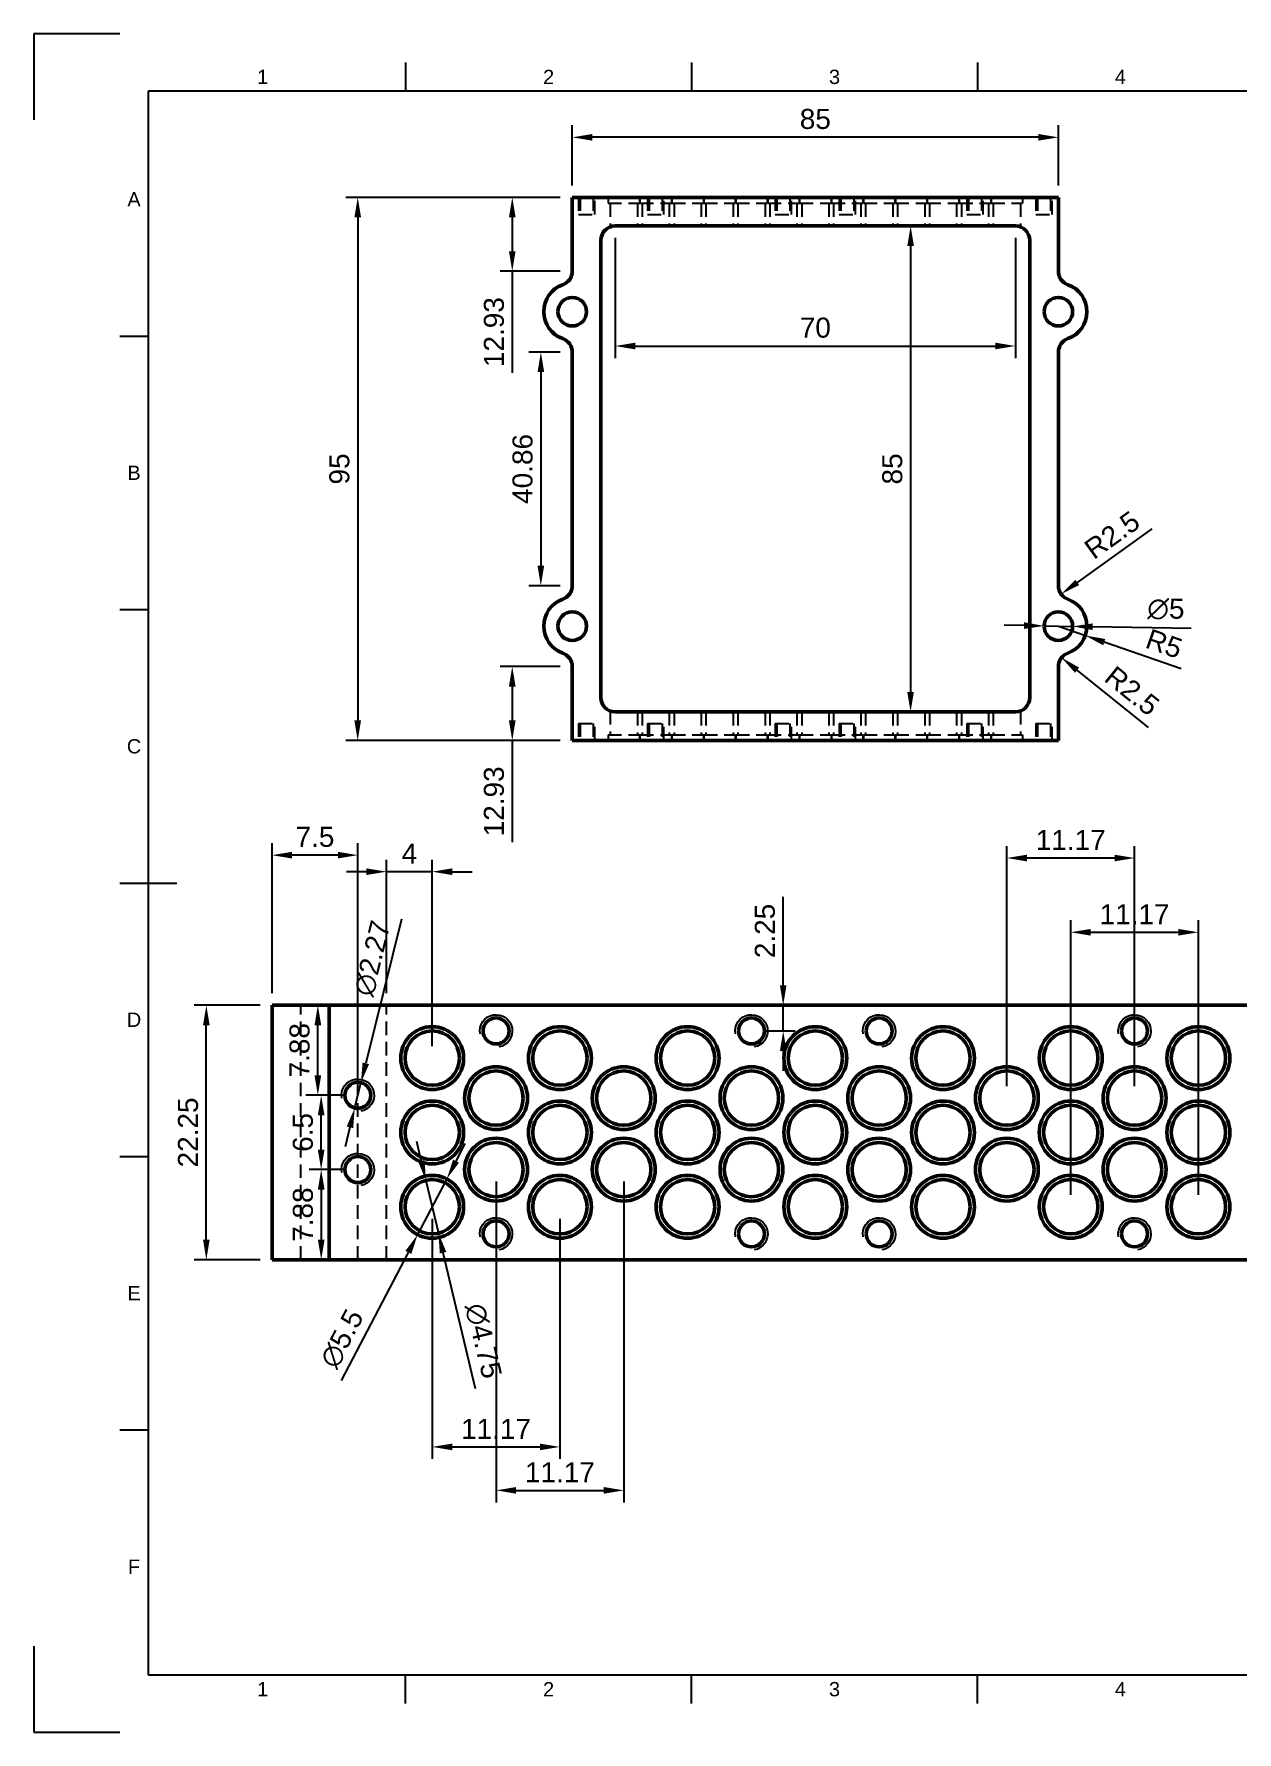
# Model space of a CAD drawing. Header units: millimetres. Extents: x 0 to 420, y 0 to 297.
# Drawn here: x 0 to 210.4, y 0 to 297 of the extents above; entities that cross this region are included whole.
import ezdxf
from ezdxf.enums import TextEntityAlignment as Align

# ---------------------------------------------------------------- set-up
doc = ezdxf.new("R2010")
doc.units = ezdxf.units.MM
doc.header["$LTSCALE"] = 0.75
doc.linetypes.add('HIDDEN2', pattern=[4.7625, 3.175, -1.5875])
for name, color, linetype, lineweight in [('BORDER', 7, 'Continuous', 25), ('FD_Dimensions', 7, 'Continuous', 25), ('Hidden', 7, 'HIDDEN2', 25), ('Hidden Narrow', 7, 'HIDDEN2', 25), ('Visible', 7, 'Continuous', 50), ('Visible Narrow', 7, 'Continuous', 25)]:
    doc.layers.add(name, color=color, linetype=linetype, lineweight=lineweight)
doc.styles.add('FusionTitle', font='arial.ttf')
doc.styles.get("Standard").update_dxf_attribs({"font": 'arial.ttf'})
doc.dimstyles.new('Dim-ISO-25', dxfattribs={"dimtxt": 3.5, "dimasz": 3.5, "dimexe": 2.1, "dimexo": 2.1, "dimgap": 1.4, "dimtad": 1, "dimzin": 12, "dimdsep": 46, "dimtxsty": 'Standard', "dimcen": 0, "dimazin": 3, "dimtp": 0.1, "dimtm": 0.1, "dimtfac": 0.714286, "dimtmove": 0, "dimatfit": 3, "dimfxl": 1, "dimtzin": 12, "dimarcsym": 0})

# ---------------------------------------------------------------- blocks, each defined once
blk = doc.blocks.new('ISO_A3_SHEET')
at = {"layer": 'BORDER'}
for p, q in [((65, 292), (65, 287)), ((115, 292), (115, 287)), ((165, 292), (165, 287)), ((410, 287), (20, 287)), ((20, 287), (20, 10)), ((15, 244.16666), (20, 244.16666)), ((15, 196.33333), (20, 196.33333)), ((15, 148.5), (25, 148.5)), ((15, 100.66667), (20, 100.66667)), ((15, 52.83334), (20, 52.83334)), ((20, 10), (410, 10)), ((65, 5), (65, 10)), ((115, 5), (115, 10)), ((165, 5), (165, 10))]:
    blk.add_line(p, q, dxfattribs=at)
at = {"layer": 'Defpoints'}
for p, q in [((15, 297), (0, 297)), ((0, 297), (0, 282)), ((0, 15), (0, 0)), ((0, 0), (15, 0))]:
    blk.add_line(p, q, dxfattribs=at)
at = {"layer": 'BORDER', "style": 'FusionTitle'}
for s, p in [('1', (40, 289.5)), ('2', (90, 289.5)), ('3', (140, 289.5)), ('4', (190, 289.5)), ('A', (17.5, 268.08333)), ('B', (17.5, 220.25)), ('C', (17.5, 172.41667)), ('D', (17.5, 124.58334)), ('E', (17.5, 76.75001)), ('F', (17.5, 28.91668)), ('1', (40, 7.5)), ('2', (90, 7.5)), ('3', (140, 7.5)), ('4', (190, 7.5))]:
    blk.add_text(s, height=2.5, dxfattribs=at).set_placement(p, align=Align.MIDDLE)
blk = doc.blocks.new('*D36')
at = {"layer": 'Defpoints', "color": 0, "transparency": 16777216}
for p in [(68.548421, 96.491523), (70.737837, 87.247256)]:
    blk.add_point(p, dxfattribs=at)
at = {"layer": 'FD_Dimensions', "color": 0, "lineweight": -2, "transparency": 16777216}
for p, q in [((67.741794, 99.897305), (66.935167, 103.303087)), ((68.548421, 96.491523), (70.737837, 87.247256)), ((77.190044, 60.00441), (71.544464, 83.841474))]:
    blk.add_line(p, q, dxfattribs=at)
at = {"layer": 'FD_Dimensions', "color": 0, "transparency": 16777216}
for points in [[(68.309425, 100.031743), (67.174164, 99.762867), (68.548421, 96.491523)], [(72.112094, 83.975912), (70.976833, 83.707036), (70.737837, 87.247256)]]:
    blk.add_solid(points, dxfattribs=at)
at = {"layer": 'FD_Dimensions', "color": 0, "transparency": 16777216, "insert": (78.574403, 68.412624), "char_height": 3.5, "attachment_point": 5, "rotation": 283.3244447}
blk.add_mtext('∅4.75', dxfattribs=at)
blk = doc.blocks.new('*D37')
at = {"layer": 'Defpoints', "color": 0, "transparency": 16777216}
for p in [(72.191034, 96.743626), (67.095224, 86.995153)]:
    blk.add_point(p, dxfattribs=at)
at = {"layer": 'FD_Dimensions', "color": 0, "lineweight": -2, "transparency": 16777216}
for p, q in [((73.812428, 99.845412), (75.433823, 102.947199)), ((72.191034, 96.743626), (67.095224, 86.995153)), ((53.773017, 61.509283), (65.47383, 83.893367))]:
    blk.add_line(p, q, dxfattribs=at)
at = {"layer": 'FD_Dimensions', "color": 0, "transparency": 16777216}
for points in [[(73.295464, 100.115645), (74.329393, 99.57518), (72.191034, 96.743626)], [(64.956865, 84.163599), (65.990794, 83.623134), (67.095224, 86.995153)]]:
    blk.add_solid(points, dxfattribs=at)
at = {"layer": 'FD_Dimensions', "color": 0, "transparency": 16777216, "insert": (53.874496, 68.794298), "char_height": 3.5, "attachment_point": 5, "rotation": 62.4026522}
blk.add_mtext('∅5.5', dxfattribs=at)
blk = doc.blocks.new('*D38')
at = {"layer": 'Defpoints', "color": 0, "transparency": 16777216}
for p in [(69.643129, 91.869389), (91.976462, 91.869389), (91.976462, 49.869389)]:
    blk.add_point(p, dxfattribs=at)
at = {"layer": 'FD_Dimensions', "color": 0, "lineweight": -2, "transparency": 16777216}
for p, q in [((69.643129, 89.769389), (69.643129, 47.769389)), ((91.976462, 89.769389), (91.976462, 47.769389)), ((73.143129, 49.869389), (88.476462, 49.869389))]:
    blk.add_line(p, q, dxfattribs=at)
at = {"layer": 'FD_Dimensions', "color": 0, "transparency": 16777216}
for points in [[(73.143129, 50.452723), (73.143129, 49.286056), (69.643129, 49.869389)], [(88.476462, 50.452723), (88.476462, 49.286056), (91.976462, 49.869389)]]:
    blk.add_solid(points, dxfattribs=at)
at = {"layer": 'FD_Dimensions', "color": 0, "transparency": 16777216, "insert": (80.809796, 53.026552), "char_height": 3.5, "attachment_point": 5}
blk.add_mtext('11.17', dxfattribs=at)
blk = doc.blocks.new('*D39')
at = {"layer": 'Defpoints', "color": 0, "transparency": 16777216}
for p in [(80.809796, 98.369389), (103.142996, 98.369389), (103.142996, 42.269369)]:
    blk.add_point(p, dxfattribs=at)
at = {"layer": 'FD_Dimensions', "color": 0, "lineweight": -2, "transparency": 16777216}
for p, q in [((80.809796, 96.269389), (80.809796, 40.169369)), ((103.142996, 96.269389), (103.142996, 40.169369)), ((84.309796, 42.269369), (99.642996, 42.269369))]:
    blk.add_line(p, q, dxfattribs=at)
at = {"layer": 'FD_Dimensions', "color": 0, "transparency": 16777216}
for points in [[(84.309796, 42.852702), (84.309796, 41.686036), (80.809796, 42.269369)], [(99.642996, 42.852702), (99.642996, 41.686036), (103.142996, 42.269369)]]:
    blk.add_solid(points, dxfattribs=at)
at = {"layer": 'FD_Dimensions', "color": 0, "transparency": 16777216, "insert": (91.976396, 45.426531), "char_height": 3.5, "attachment_point": 5}
blk.add_mtext('11.17', dxfattribs=at)
blk = doc.blocks.new('*D40')
at = {"layer": 'Defpoints', "color": 0, "transparency": 16777216}
for p in [(94.143129, 241.35131), (88.643129, 200.493445), (94.143129, 200.493445)]:
    blk.add_point(p, dxfattribs=at)
at = {"layer": 'FD_Dimensions', "color": 0, "lineweight": -2, "transparency": 16777216}
for p, q in [((92.043129, 241.35131), (86.543129, 241.35131)), ((88.643129, 237.85131), (88.643129, 203.993445)), ((92.043129, 200.493445), (86.543129, 200.493445))]:
    blk.add_line(p, q, dxfattribs=at)
at = {"layer": 'FD_Dimensions', "color": 0, "transparency": 16777216}
for points in [[(88.059796, 237.85131), (89.226462, 237.85131), (88.643129, 241.35131)], [(88.059796, 203.993445), (89.226462, 203.993445), (88.643129, 200.493445)]]:
    blk.add_solid(points, dxfattribs=at)
at = {"layer": 'FD_Dimensions', "color": 0, "transparency": 16777216, "insert": (85.456124, 220.922378), "char_height": 3.5, "attachment_point": 5, "rotation": 90}
blk.add_mtext('40.86', dxfattribs=at)
blk = doc.blocks.new('*D41')
at = {"layer": 'Defpoints', "color": 0, "transparency": 16777216}
for p in [(94.143129, 268.422378), (83.643129, 255.493445), (94.143129, 255.493445)]:
    blk.add_point(p, dxfattribs=at)
at = {"layer": 'FD_Dimensions', "color": 0, "lineweight": -2, "transparency": 16777216}
for p, q in [((92.043129, 268.422378), (81.543129, 268.422378)), ((83.643129, 264.922378), (83.643129, 258.993445)), ((92.043129, 255.493445), (81.543129, 255.493445)), ((83.643129, 255.493445), (83.643129, 237.712204))]:
    blk.add_line(p, q, dxfattribs=at)
at = {"layer": 'FD_Dimensions', "color": 0, "transparency": 16777216}
for points in [[(83.059796, 264.922378), (84.226462, 264.922378), (83.643129, 268.422378)], [(83.059796, 258.993445), (84.226462, 258.993445), (83.643129, 255.493445)]]:
    blk.add_solid(points, dxfattribs=at)
at = {"layer": 'FD_Dimensions', "color": 0, "transparency": 16777216, "insert": (80.45493, 244.852825), "char_height": 3.5, "attachment_point": 5, "rotation": 90}
blk.add_mtext('12.93', dxfattribs=at)
blk = doc.blocks.new('*D42')
at = {"layer": 'Defpoints', "color": 0, "transparency": 16777216}
for p in [(94.143129, 186.35131), (83.643129, 173.422378), (94.143129, 173.422378)]:
    blk.add_point(p, dxfattribs=at)
at = {"layer": 'FD_Dimensions', "color": 0, "lineweight": -2, "transparency": 16777216}
for p, q in [((92.043129, 186.35131), (81.543129, 186.35131)), ((83.643129, 182.85131), (83.643129, 176.922378)), ((92.043129, 173.422378), (81.543129, 173.422378)), ((83.643129, 173.422378), (83.643129, 155.641136))]:
    blk.add_line(p, q, dxfattribs=at)
at = {"layer": 'FD_Dimensions', "color": 0, "transparency": 16777216}
for points in [[(83.059796, 182.85131), (84.226462, 182.85131), (83.643129, 186.35131)], [(83.059796, 176.922378), (84.226462, 176.922378), (83.643129, 173.422378)]]:
    blk.add_solid(points, dxfattribs=at)
at = {"layer": 'FD_Dimensions', "color": 0, "transparency": 16777216, "insert": (80.45493, 162.781757), "char_height": 3.5, "attachment_point": 5, "rotation": 90}
blk.add_mtext('12.93', dxfattribs=at)
blk = doc.blocks.new('*D43')
at = {"layer": 'Defpoints', "color": 0, "transparency": 16777216}
for p in [(176.643468, 193.463554), (181.64279, 193.381202)]:
    blk.add_point(p, dxfattribs=at)
at = {"layer": 'FD_Dimensions', "color": 0, "lineweight": -2, "transparency": 16777216}
for p, q in [((173.143943, 193.5212), (169.644418, 193.578847)), ((176.643468, 193.463554), (181.64279, 193.381202)), ((202.366265, 193.03983), (185.142315, 193.323555))]:
    blk.add_line(p, q, dxfattribs=at)
at = {"layer": 'FD_Dimensions', "color": 0, "transparency": 16777216}
for points in [[(173.153551, 194.104455), (173.134335, 192.937946), (176.643468, 193.463554)], [(185.151923, 193.906809), (185.132707, 192.740301), (181.64279, 193.381202)]]:
    blk.add_solid(points, dxfattribs=at)
at = {"layer": 'FD_Dimensions', "color": 0, "transparency": 16777216, "insert": (197.956684, 196.397804), "char_height": 3.5, "attachment_point": 5, "rotation": 359.0562955}
blk.add_mtext('∅5', dxfattribs=at)
blk = doc.blocks.new('*D44')
at = {"layer": 'Defpoints', "color": 0, "transparency": 16777216}
for p in [(179.143129, 193.422378), (183.864921, 191.777787)]:
    blk.add_point(p, dxfattribs=at)
at = {"layer": 'FD_Dimensions', "color": 0, "lineweight": -2, "transparency": 16777216}
for p, q in [((179.143129, 193.422378), (183.864921, 191.777787)), ((200.602582, 185.948094), (187.170176, 190.626574))]:
    blk.add_line(p, q, dxfattribs=at)
at = {"layer": 'FD_Dimensions', "color": 0, "transparency": 16777216}
blk.add_solid([(187.362045, 191.177449), (186.978307, 190.075698), (183.864921, 191.777787)], dxfattribs=at)
at = {"layer": 'FD_Dimensions', "color": 0, "transparency": 16777216, "insert": (197.649042, 190.344005), "char_height": 3.5, "attachment_point": 5, "rotation": 340.79687519}
blk.add_mtext('R5', dxfattribs=at)
blk = doc.blocks.new('*D45')
at = {"layer": 'Defpoints', "color": 0, "transparency": 16777216}
for p in [(181.643129, 200.493445), (183.675998, 201.948589)]:
    blk.add_point(p, dxfattribs=at)
at = {"layer": 'FD_Dimensions', "color": 0, "lineweight": -2, "transparency": 16777216}
blk.add_line((195.505633, 210.416333), (182.456277, 201.075503), dxfattribs=at)
at = {"layer": 'FD_Dimensions', "color": 0, "transparency": 16777216}
blk.add_solid([(182.116743, 201.549839), (182.79581, 200.601167), (179.61026, 199.038302)], dxfattribs=at)
at = {"layer": 'FD_Dimensions', "color": 0, "transparency": 16777216, "insert": (188.548943, 209.356025), "char_height": 3.5, "attachment_point": 5, "rotation": 35.59535106}
blk.add_mtext('R2.5', dxfattribs=at)
blk = doc.blocks.new('*D46')
at = {"layer": 'Defpoints', "color": 0, "transparency": 16777216}
for p in [(181.643129, 186.35131), (183.592551, 184.786141)]:
    blk.add_point(p, dxfattribs=at)
at = {"layer": 'FD_Dimensions', "color": 0, "lineweight": -2, "transparency": 16777216}
blk.add_line((194.93659, 175.678137), (182.422898, 185.725242), dxfattribs=at)
at = {"layer": 'FD_Dimensions', "color": 0, "transparency": 16777216}
blk.add_solid([(182.788104, 186.180107), (182.057692, 185.270377), (179.693707, 187.916479)], dxfattribs=at)
at = {"layer": 'FD_Dimensions', "color": 0, "transparency": 16777216, "insert": (192.03962, 182.091198), "char_height": 3.5, "attachment_point": 5, "rotation": 321.23940037}
blk.add_mtext('R2.5', dxfattribs=at)
blk = doc.blocks.new('*D47')
at = {"layer": 'Defpoints', "color": 0, "transparency": 16777216}
for p in [(101.643129, 263.422378), (171.643129, 263.422378), (171.643129, 242.422378)]:
    blk.add_point(p, dxfattribs=at)
at = {"layer": 'FD_Dimensions', "color": 0, "lineweight": -2, "transparency": 16777216}
for p, q in [((101.643129, 261.322378), (101.643129, 240.322378)), ((171.643129, 261.322378), (171.643129, 240.322378)), ((105.143129, 242.422378), (168.143129, 242.422378))]:
    blk.add_line(p, q, dxfattribs=at)
at = {"layer": 'FD_Dimensions', "color": 0, "transparency": 16777216}
for points in [[(105.143129, 243.005711), (105.143129, 241.839044), (101.643129, 242.422378)], [(168.143129, 243.005711), (168.143129, 241.839044), (171.643129, 242.422378)]]:
    blk.add_solid(points, dxfattribs=at)
at = {"layer": 'FD_Dimensions', "color": 0, "transparency": 16777216, "insert": (136.643129, 245.609383), "char_height": 3.5, "attachment_point": 5}
blk.add_mtext('70', dxfattribs=at)
blk = doc.blocks.new('*D48')
at = {"layer": 'Defpoints', "color": 0, "transparency": 16777216}
for p in [(153.305331, 263.422378), (153.305331, 178.422378), (153.305331, 178.422378)]:
    blk.add_point(p, dxfattribs=at)
at = {"layer": 'FD_Dimensions', "color": 0, "lineweight": -2, "transparency": 16777216}
blk.add_line((153.305331, 259.922378), (153.305331, 181.922378), dxfattribs=at)
at = {"layer": 'FD_Dimensions', "color": 0, "transparency": 16777216}
for points in [[(152.721997, 259.922378), (153.888664, 259.922378), (153.305331, 263.422378)], [(152.721997, 181.922378), (153.888664, 181.922378), (153.305331, 178.422378)]]:
    blk.add_solid(points, dxfattribs=at)
at = {"layer": 'FD_Dimensions', "color": 0, "transparency": 16777216, "insert": (150.118325, 220.922378), "char_height": 3.5, "attachment_point": 5, "rotation": 90}
blk.add_mtext('85', dxfattribs=at)
blk = doc.blocks.new('*D49')
at = {"layer": 'Defpoints', "color": 0, "transparency": 16777216}
for p in [(94.143129, 278.922378), (94.143129, 268.422378), (179.143129, 268.422378)]:
    blk.add_point(p, dxfattribs=at)
at = {"layer": 'FD_Dimensions', "color": 0, "lineweight": -2, "transparency": 16777216}
for p, q in [((94.143129, 270.522378), (94.143129, 281.022378)), ((179.143129, 270.522378), (179.143129, 281.022378)), ((175.643129, 278.922378), (97.643129, 278.922378))]:
    blk.add_line(p, q, dxfattribs=at)
at = {"layer": 'FD_Dimensions', "color": 0, "transparency": 16777216}
for points in [[(97.643129, 279.505711), (97.643129, 278.339044), (94.143129, 278.922378)], [(175.643129, 279.505711), (175.643129, 278.339044), (179.143129, 278.922378)]]:
    blk.add_solid(points, dxfattribs=at)
at = {"layer": 'FD_Dimensions', "color": 0, "transparency": 16777216, "insert": (136.643129, 282.109383), "char_height": 3.5, "attachment_point": 5}
blk.add_mtext('85', dxfattribs=at)
blk = doc.blocks.new('*D50')
at = {"layer": 'Defpoints', "color": 0, "transparency": 16777216}
for p in [(94.143129, 268.422378), (56.615218, 173.422378), (94.143129, 173.422378)]:
    blk.add_point(p, dxfattribs=at)
at = {"layer": 'FD_Dimensions', "color": 0, "lineweight": -2, "transparency": 16777216}
for p, q in [((92.043129, 268.422378), (54.515218, 268.422378)), ((56.615218, 264.922378), (56.615218, 176.922378)), ((92.043129, 173.422378), (54.515218, 173.422378))]:
    blk.add_line(p, q, dxfattribs=at)
at = {"layer": 'FD_Dimensions', "color": 0, "transparency": 16777216}
for points in [[(56.031885, 264.922378), (57.198551, 264.922378), (56.615218, 268.422378)], [(56.031885, 176.922378), (57.198551, 176.922378), (56.615218, 173.422378)]]:
    blk.add_solid(points, dxfattribs=at)
at = {"layer": 'FD_Dimensions', "color": 0, "transparency": 16777216, "insert": (53.428212, 220.922378), "char_height": 3.5, "attachment_point": 5, "rotation": 90}
blk.add_mtext('95', dxfattribs=at)
blk = doc.blocks.new('*D51')
at = {"layer": 'Defpoints', "color": 0, "transparency": 16777216}
for p in [(30.143129, 127.119389), (41.643129, 127.119389), (41.643129, 82.619389)]:
    blk.add_point(p, dxfattribs=at)
at = {"layer": 'FD_Dimensions', "color": 0, "lineweight": -2, "transparency": 16777216}
for p, q in [((39.543129, 127.119389), (28.043129, 127.119389)), ((30.143129, 86.119389), (30.143129, 123.619389)), ((39.543129, 82.619389), (28.043129, 82.619389))]:
    blk.add_line(p, q, dxfattribs=at)
at = {"layer": 'FD_Dimensions', "color": 0, "transparency": 16777216}
for points in [[(29.559796, 123.619389), (30.726462, 123.619389), (30.143129, 127.119389)], [(29.559796, 86.119389), (30.726462, 86.119389), (30.143129, 82.619389)]]:
    blk.add_solid(points, dxfattribs=at)
at = {"layer": 'FD_Dimensions', "color": 0, "transparency": 16777216, "insert": (26.956124, 104.869389), "char_height": 3.5, "attachment_point": 5, "rotation": 90}
blk.add_mtext('22.25', dxfattribs=at)
blk = doc.blocks.new('*D52')
at = {"layer": 'Defpoints', "color": 0, "transparency": 16777216}
for p in [(57.189287, 113.573491), (56.096971, 109.165288)]:
    blk.add_point(p, dxfattribs=at)
at = {"layer": 'FD_Dimensions', "color": 0, "lineweight": -2, "transparency": 16777216}
for p, q in [((64.27292, 142.160515), (58.0311, 116.970747)), ((56.096971, 109.165288), (57.189287, 113.573491)), ((55.255158, 105.768032), (54.413345, 102.370775))]:
    blk.add_line(p, q, dxfattribs=at)
at = {"layer": 'FD_Dimensions', "color": 0, "transparency": 16777216}
for points in [[(57.464891, 117.111049), (58.597309, 116.830445), (57.189287, 113.573491)], [(54.688949, 105.908334), (55.821367, 105.62773), (56.096971, 109.165288)]]:
    blk.add_solid(points, dxfattribs=at)
at = {"layer": 'FD_Dimensions', "color": 0, "transparency": 16777216, "insert": (59.196467, 135.331327), "char_height": 3.5, "attachment_point": 5, "rotation": 76.08288928}
blk.add_mtext('∅2.27', dxfattribs=at)
blk = doc.blocks.new('*D53')
at = {"layer": 'Defpoints', "color": 0, "transparency": 16777216}
for p in [(49.646544, 127.119389), (51.643129, 127.119389), (56.643129, 111.369389)]:
    blk.add_point(p, dxfattribs=at)
at = {"layer": 'FD_Dimensions', "color": 0, "lineweight": -2, "transparency": 16777216}
for p, q in [((49.543129, 127.119389), (47.546544, 127.119389)), ((49.646544, 114.869389), (49.646544, 123.619389)), ((54.543129, 111.369389), (47.546544, 111.369389))]:
    blk.add_line(p, q, dxfattribs=at)
at = {"layer": 'FD_Dimensions', "color": 0, "transparency": 16777216}
for points in [[(49.063211, 123.619389), (50.229877, 123.619389), (49.646544, 127.119389)], [(49.063211, 114.869389), (50.229877, 114.869389), (49.646544, 111.369389)]]:
    blk.add_solid(points, dxfattribs=at)
at = {"layer": 'FD_Dimensions', "color": 0, "transparency": 16777216, "insert": (46.459539, 119.244389), "char_height": 3.5, "attachment_point": 5, "rotation": 90}
blk.add_mtext('7.88', dxfattribs=at)
blk = doc.blocks.new('*D54')
at = {"layer": 'Defpoints', "color": 0, "transparency": 16777216}
for p in [(50.227115, 111.369389), (56.643129, 111.369389), (56.643129, 98.369389)]:
    blk.add_point(p, dxfattribs=at)
at = {"layer": 'FD_Dimensions', "color": 0, "lineweight": -2, "transparency": 16777216}
for p, q in [((54.543129, 111.369389), (48.127115, 111.369389)), ((50.227115, 101.869389), (50.227115, 107.869389)), ((54.543129, 98.369389), (48.127115, 98.369389))]:
    blk.add_line(p, q, dxfattribs=at)
at = {"layer": 'FD_Dimensions', "color": 0, "transparency": 16777216}
for points in [[(49.643782, 107.869389), (50.810449, 107.869389), (50.227115, 111.369389)], [(49.643782, 101.869389), (50.810449, 101.869389), (50.227115, 98.369389)]]:
    blk.add_solid(points, dxfattribs=at)
at = {"layer": 'FD_Dimensions', "color": 0, "transparency": 16777216, "insert": (47.04011, 104.869389), "char_height": 3.5, "attachment_point": 5, "rotation": 90}
blk.add_mtext('6.5', dxfattribs=at)
blk = doc.blocks.new('*D55')
at = {"layer": 'Defpoints', "color": 0, "transparency": 16777216}
for p in [(56.643129, 98.369389), (50.232005, 82.619389), (56.643129, 82.619389)]:
    blk.add_point(p, dxfattribs=at)
at = {"layer": 'FD_Dimensions', "color": 0, "lineweight": -2, "transparency": 16777216}
for p, q in [((54.543129, 98.369389), (48.132005, 98.369389)), ((50.232005, 94.869389), (50.232005, 86.119389)), ((54.543129, 82.619389), (48.132005, 82.619389))]:
    blk.add_line(p, q, dxfattribs=at)
at = {"layer": 'FD_Dimensions', "color": 0, "transparency": 16777216}
for points in [[(49.648672, 94.869389), (50.815338, 94.869389), (50.232005, 98.369389)], [(49.648672, 86.119389), (50.815338, 86.119389), (50.232005, 82.619389)]]:
    blk.add_solid(points, dxfattribs=at)
at = {"layer": 'FD_Dimensions', "color": 0, "transparency": 16777216, "insert": (47.044999, 90.494389), "char_height": 3.5, "attachment_point": 5, "rotation": 90}
blk.add_mtext('7.88', dxfattribs=at)
blk = doc.blocks.new('*D56')
at = {"layer": 'Defpoints', "color": 0, "transparency": 16777216}
for p in [(203.643129, 139.880703), (181.309796, 91.869389), (203.643129, 91.869389)]:
    blk.add_point(p, dxfattribs=at)
at = {"layer": 'FD_Dimensions', "color": 0, "lineweight": -2, "transparency": 16777216}
for p, q in [((181.309796, 93.969389), (181.309796, 141.980703)), ((184.809796, 139.880703), (200.143129, 139.880703)), ((203.643129, 93.969389), (203.643129, 141.980703))]:
    blk.add_line(p, q, dxfattribs=at)
at = {"layer": 'FD_Dimensions', "color": 0, "transparency": 16777216}
for points in [[(184.809796, 140.464036), (184.809796, 139.29737), (181.309796, 139.880703)], [(200.143129, 140.464036), (200.143129, 139.29737), (203.643129, 139.880703)]]:
    blk.add_solid(points, dxfattribs=at)
at = {"layer": 'FD_Dimensions', "color": 0, "transparency": 16777216, "insert": (192.476462, 143.037865), "char_height": 3.5, "attachment_point": 5}
blk.add_mtext('11.17', dxfattribs=at)
blk = doc.blocks.new('*D57')
at = {"layer": 'Defpoints', "color": 0, "transparency": 16777216}
for p in [(170.142596, 152.869389), (170.142596, 110.869389), (192.475796, 110.869389)]:
    blk.add_point(p, dxfattribs=at)
at = {"layer": 'FD_Dimensions', "color": 0, "lineweight": -2, "transparency": 16777216}
for p, q in [((170.142596, 112.969389), (170.142596, 154.969389)), ((192.475796, 112.969389), (192.475796, 154.969389)), ((188.975796, 152.869389), (173.642596, 152.869389))]:
    blk.add_line(p, q, dxfattribs=at)
at = {"layer": 'FD_Dimensions', "color": 0, "transparency": 16777216}
for points in [[(173.642596, 153.452723), (173.642596, 152.286056), (170.142596, 152.869389)], [(188.975796, 153.452723), (188.975796, 152.286056), (192.475796, 152.869389)]]:
    blk.add_solid(points, dxfattribs=at)
at = {"layer": 'FD_Dimensions', "color": 0, "transparency": 16777216, "insert": (181.309196, 156.026552), "char_height": 3.5, "attachment_point": 5}
blk.add_mtext('11.17', dxfattribs=at)
blk = doc.blocks.new('*D61')
at = {"layer": 'Defpoints', "color": 0, "transparency": 16777216}
for p in [(41.643129, 153.369389), (41.643129, 127.119389), (56.643129, 111.369389)]:
    blk.add_point(p, dxfattribs=at)
at = {"layer": 'FD_Dimensions', "color": 0, "lineweight": -2, "transparency": 16777216}
for p, q in [((41.643129, 129.219389), (41.643129, 155.469389)), ((56.643129, 113.469389), (56.643129, 155.469389)), ((53.143129, 153.369389), (45.143129, 153.369389))]:
    blk.add_line(p, q, dxfattribs=at)
at = {"layer": 'FD_Dimensions', "color": 0, "transparency": 16777216}
for points in [[(45.143129, 153.952723), (45.143129, 152.786056), (41.643129, 153.369389)], [(53.143129, 153.952723), (53.143129, 152.786056), (56.643129, 153.369389)]]:
    blk.add_solid(points, dxfattribs=at)
at = {"layer": 'FD_Dimensions', "color": 0, "transparency": 16777216, "insert": (49.143129, 156.549233), "char_height": 3.5, "attachment_point": 5}
blk.add_mtext('7.5', dxfattribs=at)
blk = doc.blocks.new('*D63')
at = {"layer": 'Defpoints', "color": 0, "transparency": 16777216}
for p in [(131.026714, 127.119389), (131.026714, 127.119389), (125.476196, 122.619389)]:
    blk.add_point(p, dxfattribs=at)
at = {"layer": 'FD_Dimensions', "color": 0, "lineweight": -2, "transparency": 16777216}
for p, q in [((131.026714, 130.619389), (131.026714, 146.096743)), ((131.026714, 122.619389), (131.026714, 127.119389)), ((127.576196, 122.619389), (133.126714, 122.619389)), ((131.026714, 119.119389), (131.026714, 115.619389))]:
    blk.add_line(p, q, dxfattribs=at)
at = {"layer": 'FD_Dimensions', "color": 0, "transparency": 16777216}
for points in [[(130.44338, 130.619389), (131.610047, 130.619389), (131.026714, 127.119389)], [(130.44338, 119.119389), (131.610047, 119.119389), (131.026714, 122.619389)]]:
    blk.add_solid(points, dxfattribs=at)
at = {"layer": 'FD_Dimensions', "color": 0, "transparency": 16777216, "insert": (127.839708, 140.108066), "char_height": 3.5, "attachment_point": 5, "rotation": 90}
blk.add_mtext('2.25', dxfattribs=at)
blk = doc.blocks.new('*D64')
at = {"layer": 'Defpoints', "color": 0, "transparency": 16777216}
for p in [(61.643129, 150.476781), (61.643129, 127.119389), (69.643129, 117.869389)]:
    blk.add_point(p, dxfattribs=at)
at = {"layer": 'FD_Dimensions', "color": 0, "lineweight": -2, "transparency": 16777216}
for p, q in [((61.643129, 129.219389), (61.643129, 152.576781)), ((69.643129, 119.969389), (69.643129, 152.576781)), ((58.143129, 150.476781), (54.643129, 150.476781)), ((69.643129, 150.476781), (61.643129, 150.476781)), ((73.143129, 150.476781), (76.643129, 150.476781))]:
    blk.add_line(p, q, dxfattribs=at)
at = {"layer": 'FD_Dimensions', "color": 0, "transparency": 16777216}
for points in [[(58.143129, 151.060114), (58.143129, 149.893448), (61.643129, 150.476781)], [(73.143129, 151.060114), (73.143129, 149.893448), (69.643129, 150.476781)]]:
    blk.add_solid(points, dxfattribs=at)
at = {"layer": 'FD_Dimensions', "color": 0, "transparency": 16777216, "insert": (65.643129, 153.626781), "char_height": 3.5, "attachment_point": 5}
blk.add_mtext('4', dxfattribs=at)

msp = doc.modelspace()

# ---------------------------------------------------------------- linework, layer by layer
at = {"layer": 'Hidden', "extrusion": (0, 2.967e-13, -1)}
for p, q in [((95.508, 268.422), (95.508, 265.422)), ((97.779, 268.422), (97.779, 265.422)), ((100.393, 268.422), (100.393, 267.422)), ((100.393, 267.422), (105.893, 267.422)), ((100.768, 267.422), (100.768, 263.264)), ((105.518, 267.422), (105.518, 263.422)), ((105.893, 268.422), (105.893, 267.422)), ((105.976, 268.422), (105.976, 267.422)), ((105.976, 267.422), (111.476, 267.422)), ((106.351, 267.422), (106.351, 263.422)), ((107.591, 268.422), (107.591, 265.422)), ((109.862, 268.422), (109.862, 265.422)), ((111.101, 267.422), (111.101, 263.422)), ((111.476, 268.422), (111.476, 267.422)), ((111.56, 268.422), (111.56, 267.422)), ((111.56, 267.422), (117.06, 267.422)), ((111.935, 267.422), (111.935, 263.422)), ((116.685, 267.422), (116.685, 263.422)), ((117.06, 268.422), (117.06, 267.422)), ((117.143, 268.422), (117.143, 267.422)), ((117.143, 267.422), (122.643, 267.422)), ((117.518, 267.422), (117.518, 263.422)), ((122.268, 267.422), (122.268, 263.422)), ((122.643, 268.422), (122.643, 267.422)), ((122.726, 268.422), (122.726, 267.422)), ((122.726, 267.422), (128.226, 267.422)), ((123.101, 267.422), (123.101, 263.422)), ((127.851, 267.422), (127.851, 263.422)), ((128.226, 268.422), (128.226, 267.422)), ((128.31, 268.422), (128.31, 267.422)), ((128.31, 267.422), (133.81, 267.422)), ((128.685, 267.422), (128.685, 263.422)), ((129.924, 268.422), (129.924, 265.422)), ((132.195, 268.422), (132.195, 265.422)), ((133.435, 267.422), (133.435, 263.422)), ((133.81, 268.422), (133.81, 267.422)), ((133.893, 268.422), (133.893, 267.422)), ((133.893, 267.422), (139.393, 267.422)), ((134.268, 267.422), (134.268, 263.422)), ((139.018, 267.422), (139.018, 263.422)), ((139.393, 268.422), (139.393, 267.422)), ((139.476, 268.422), (139.476, 267.422)), ((139.476, 267.422), (144.976, 267.422)), ((139.851, 267.422), (139.851, 263.422)), ((141.091, 268.422), (141.091, 265.422)), ((143.362, 268.422), (143.362, 265.422)), ((144.601, 267.422), (144.601, 263.422)), ((144.976, 268.422), (144.976, 267.422)), ((145.06, 268.422), (145.06, 267.422)), ((145.06, 267.422), (150.56, 267.422)), ((145.435, 267.422), (145.435, 263.422)), ((150.185, 267.422), (150.185, 263.422)), ((150.56, 268.422), (150.56, 267.422)), ((150.643, 268.422), (150.643, 267.422)), ((150.643, 267.422), (156.143, 267.422)), ((151.018, 267.422), (151.018, 263.422)), ((155.768, 267.422), (155.768, 263.422)), ((156.143, 268.422), (156.143, 267.422)), ((156.226, 268.422), (156.226, 267.422)), ((156.226, 267.422), (161.726, 267.422)), ((156.601, 267.422), (156.601, 263.422)), ((161.351, 267.422), (161.351, 263.422)), ((161.726, 268.422), (161.726, 267.422)), ((161.809, 268.422), (161.809, 267.422)), ((161.809, 267.422), (167.309, 267.422)), ((162.184, 267.422), (162.184, 263.422)), ((163.424, 268.422), (163.424, 265.422)), ((165.695, 268.422), (165.695, 265.422)), ((166.934, 267.422), (166.934, 263.422)), ((167.309, 268.422), (167.309, 267.422)), ((167.393, 268.422), (167.393, 267.422)), ((167.393, 267.422), (172.893, 267.422)), ((167.768, 267.422), (167.768, 263.422)), ((172.518, 267.422), (172.518, 263.264)), ((172.893, 268.422), (172.893, 267.422)), ((175.508, 268.422), (175.508, 265.422)), ((177.779, 268.422), (177.779, 265.422)), ((95.221, 265.422), (98.066, 265.422)), ((107.304, 265.422), (110.149, 265.422)), ((129.637, 265.422), (132.482, 265.422)), ((140.804, 265.422), (143.649, 265.422)), ((163.137, 265.422), (165.982, 265.422)), ((175.221, 265.422), (178.066, 265.422)), ((100.768, 178.581), (100.768, 174.422)), ((105.518, 178.422), (105.518, 174.422)), ((106.351, 178.422), (106.351, 174.422)), ((111.101, 178.422), (111.101, 174.422)), ((111.935, 178.422), (111.935, 174.422)), ((116.685, 178.422), (116.685, 174.422)), ((117.518, 178.422), (117.518, 174.422)), ((122.268, 178.422), (122.268, 174.422)), ((123.101, 178.422), (123.101, 174.422)), ((127.851, 178.422), (127.851, 174.422)), ((128.685, 178.422), (128.685, 174.422)), ((133.435, 178.422), (133.435, 174.422)), ((134.268, 178.422), (134.268, 174.422)), ((139.018, 178.422), (139.018, 174.422)), ((139.851, 178.422), (139.851, 174.422)), ((144.601, 178.422), (144.601, 174.422)), ((145.435, 178.422), (145.435, 174.422)), ((150.185, 178.422), (150.185, 174.422)), ((151.018, 178.422), (151.018, 174.422)), ((155.768, 178.422), (155.768, 174.422)), ((156.601, 178.422), (156.601, 174.422)), ((161.351, 178.422), (161.351, 174.422)), ((162.184, 178.422), (162.184, 174.422)), ((166.934, 178.422), (166.934, 174.422)), ((167.768, 178.422), (167.768, 174.422)), ((172.518, 178.581), (172.518, 174.422)), ((95.221, 176.422), (98.066, 176.422)), ((95.508, 176.422), (95.508, 173.422)), ((97.779, 176.422), (97.779, 173.422)), ((107.304, 176.422), (110.149, 176.422)), ((107.591, 176.422), (107.591, 173.422)), ((109.862, 176.422), (109.862, 173.422)), ((129.637, 176.422), (132.482, 176.422)), ((129.924, 176.422), (129.924, 173.422)), ((132.195, 176.422), (132.195, 173.422)), ((140.804, 176.422), (143.649, 176.422)), ((141.091, 176.422), (141.091, 173.422)), ((143.362, 176.422), (143.362, 173.422)), ((163.137, 176.422), (165.982, 176.422)), ((163.424, 176.422), (163.424, 173.422)), ((165.695, 176.422), (165.695, 173.422)), ((175.221, 176.422), (178.066, 176.422)), ((175.508, 176.422), (175.508, 173.422)), ((177.779, 176.422), (177.779, 173.422)), ((100.393, 174.422), (105.893, 174.422)), ((100.393, 174.422), (100.393, 173.422)), ((105.893, 174.422), (105.893, 173.422)), ((105.976, 174.422), (111.476, 174.422)), ((105.976, 174.422), (105.976, 173.422)), ((111.476, 174.422), (111.476, 173.422)), ((111.56, 174.422), (117.06, 174.422)), ((111.56, 174.422), (111.56, 173.422)), ((117.06, 174.422), (117.06, 173.422)), ((117.143, 174.422), (122.643, 174.422)), ((117.143, 174.422), (117.143, 173.422)), ((122.643, 174.422), (122.643, 173.422)), ((122.726, 174.422), (128.226, 174.422)), ((122.726, 174.422), (122.726, 173.422)), ((128.226, 174.422), (128.226, 173.422)), ((128.31, 174.422), (133.81, 174.422)), ((128.31, 174.422), (128.31, 173.422)), ((133.81, 174.422), (133.81, 173.422)), ((133.893, 174.422), (139.393, 174.422)), ((133.893, 174.422), (133.893, 173.422)), ((139.393, 174.422), (139.393, 173.422)), ((139.476, 174.422), (144.976, 174.422)), ((139.476, 174.422), (139.476, 173.422)), ((144.976, 174.422), (144.976, 173.422)), ((145.06, 174.422), (150.56, 174.422)), ((145.06, 174.422), (145.06, 173.422)), ((150.56, 174.422), (150.56, 173.422)), ((150.643, 174.422), (156.143, 174.422)), ((150.643, 174.422), (150.643, 173.422)), ((156.143, 174.422), (156.143, 173.422)), ((156.226, 174.422), (161.726, 174.422)), ((156.226, 174.422), (156.226, 173.422)), ((161.726, 174.422), (161.726, 173.422)), ((161.809, 174.422), (167.309, 174.422)), ((161.809, 174.422), (161.809, 173.422)), ((167.309, 174.422), (167.309, 173.422)), ((167.393, 174.422), (172.893, 174.422)), ((167.393, 174.422), (167.393, 173.422)), ((172.893, 174.422), (172.893, 173.422))]:
    msp.add_line(p, q, dxfattribs=at)
at = {"layer": 'Hidden', "extrusion": (0, 1, 0)}
for p, q in [((46.643, 82.619), (46.643, 127.119)), ((56.643, 82.619), (56.643, 127.119)), ((61.643, 82.619), (61.643, 127.119))]:
    msp.add_line(p, q, dxfattribs=at)
at = {"layer": 'Hidden Narrow', "extrusion": (0, 2.967e-13, -1)}
for p, q in [((95.221, 268.422), (95.221, 265.422)), ((98.066, 265.422), (98.066, 268.422)), ((107.304, 268.422), (107.304, 265.422)), ((110.149, 265.422), (110.149, 268.422)), ((129.637, 268.422), (129.637, 265.422)), ((132.482, 265.422), (132.482, 268.422)), ((140.804, 268.422), (140.804, 265.422)), ((143.649, 265.422), (143.649, 268.422)), ((163.137, 268.422), (163.137, 265.422)), ((165.982, 265.422), (165.982, 268.422)), ((175.221, 268.422), (175.221, 265.422)), ((178.066, 265.422), (178.066, 268.422)), ((95.221, 176.422), (95.221, 173.422)), ((98.066, 173.422), (98.066, 176.422)), ((107.304, 176.422), (107.304, 173.422)), ((110.149, 173.422), (110.149, 176.422)), ((129.637, 176.422), (129.637, 173.422)), ((132.482, 173.422), (132.482, 176.422)), ((140.804, 176.422), (140.804, 173.422)), ((143.649, 173.422), (143.649, 176.422)), ((163.137, 176.422), (163.137, 173.422)), ((165.982, 173.422), (165.982, 176.422)), ((175.221, 176.422), (175.221, 173.422)), ((178.066, 173.422), (178.066, 176.422))]:
    msp.add_line(p, q, dxfattribs=at)
at = {"layer": 'Visible', "extrusion": (0, 2.967e-13, -1)}
for p, q in [((94.143, 268.422), (94.143, 255.493)), ((179.143, 268.422), (94.143, 268.422)), ((179.143, 255.493), (179.143, 268.422)), ((101.643, 263.422), (171.643, 263.422)), ((99.143, 180.922), (99.143, 260.922)), ((174.143, 260.922), (174.143, 180.922)), ((94.143, 241.351), (94.143, 200.493)), ((179.143, 200.493), (179.143, 241.351)), ((94.143, 186.351), (94.143, 173.422)), ((179.143, 173.422), (179.143, 186.351)), ((171.643, 178.422), (101.643, 178.422)), ((94.143, 173.422), (179.143, 173.422))]:
    msp.add_line(p, q, dxfattribs=at)
at = {"layer": 'Visible', "extrusion": (0, 1, 0)}
for p, q in [((48.31, 127.119), (41.643, 127.119)), ((41.643, 82.619), (41.643, 127.119)), ((48.31, 127.119), (51.643, 127.119)), ((51.643, 127.119), (221.643, 127.119)), ((51.643, 82.619), (51.643, 127.119)), ((41.643, 82.619), (48.31, 82.619)), ((48.31, 82.619), (51.643, 82.619)), ((221.643, 82.619), (51.643, 82.619))]:
    msp.add_line(p, q, dxfattribs=at)
at = {"layer": 'Visible', "extrusion": (0, 2.967e-13, -1)}
for centre in [(-94.143, 248.422), (-179.143, 248.422), (-94.143, 193.422), (-179.143, 193.422)]:
    msp.add_circle(centre, 2.5, dxfattribs=at)
at = {"layer": 'Visible', "extrusion": (1e-16, 0, -1)}
for centre, radius in [((-80.81, 122.619), 2.271), ((-125.476, 122.619), 2.271), ((-147.81, 122.619), 2.271), ((-192.476, 122.619), 2.271), ((-69.643, 117.869), 5.5), ((-91.976, 117.869), 5.5), ((-114.31, 117.869), 5.5), ((-136.643, 117.869), 5.5), ((-158.976, 117.869), 5.5), ((-181.31, 117.869), 5.5), ((-203.643, 117.869), 5.5), ((-80.81, 110.869), 5.5), ((-103.143, 110.869), 5.5), ((-125.476, 110.869), 5.5), ((-147.809, 110.869), 5.5), ((-170.143, 110.869), 5.5), ((-192.476, 110.869), 5.5), ((-56.643, 111.369), 2.271), ((-69.643, 104.869), 5.5), ((-91.976, 104.869), 5.5), ((-114.31, 104.869), 5.5), ((-136.643, 104.869), 5.5), ((-158.976, 104.869), 5.5), ((-181.31, 104.869), 5.5), ((-203.643, 104.869), 5.5), ((-80.81, 98.369), 5.5), ((-103.143, 98.369), 5.5), ((-125.476, 98.369), 5.5), ((-147.809, 98.369), 5.5), ((-170.143, 98.369), 5.5), ((-192.476, 98.369), 5.5), ((-56.643, 98.369), 2.271), ((-69.643, 91.869), 5.5), ((-91.976, 91.869), 5.5), ((-114.31, 91.869), 5.5), ((-136.643, 91.869), 5.5), ((-158.976, 91.869), 5.5), ((-181.31, 91.869), 5.5), ((-203.643, 91.869), 5.5), ((-80.81, 87.119), 2.271), ((-125.476, 87.119), 2.271), ((-147.81, 87.119), 2.271), ((-192.476, 87.119), 2.271)]:
    msp.add_circle(centre, radius, dxfattribs=at)
at = {"layer": 'Visible'}
for centre in [(69.643, 117.869), (91.976, 117.869), (114.31, 117.869), (136.643, 117.869), (158.976, 117.869), (181.31, 117.869), (203.643, 117.869), (80.81, 110.869), (103.143, 110.869), (125.476, 110.869), (147.809, 110.869), (170.143, 110.869), (192.476, 110.869), (69.643, 104.869), (91.976, 104.869), (114.31, 104.869), (136.643, 104.869), (158.976, 104.869), (181.31, 104.869), (203.643, 104.869), (80.81, 98.369), (103.143, 98.369), (125.476, 98.369), (147.809, 98.369), (170.143, 98.369), (192.476, 98.369), (69.643, 91.869), (91.976, 91.869), (114.31, 91.869), (136.643, 91.869), (158.976, 91.869), (181.31, 91.869), (203.643, 91.869)]:
    msp.add_circle(centre, 4.75, dxfattribs=at)
for centre, radius, start, end in [((101.643, 260.922), 2.5, 90, 180), ((171.643, 260.922), 2.5, 0, 90), ((91.643, 255.493), 2.5, 289.47122, 0), ((181.643, 255.493), 2.5, 180, 250.52878), ((94.143, 248.422), 5, 109.47122, 250.52878), ((179.143, 248.422), 5, 289.47122, 70.52878), ((91.643, 241.351), 2.5, 0, 70.52878), ((181.643, 241.351), 2.5, 109.47122, 180), ((91.643, 200.493), 2.5, 289.47122, 0), ((181.643, 200.493), 2.5, 180, 250.52878), ((94.143, 193.422), 5, 109.47122, 250.52878), ((179.143, 193.422), 5, 289.47122, 70.52878), ((91.643, 186.351), 2.5, 0, 70.52878), ((181.643, 186.351), 2.5, 109.47122, 180), ((101.643, 180.922), 2.5, 180, 270), ((171.643, 180.922), 2.5, 270, 0)]:
    msp.add_arc(centre, radius, start, end, dxfattribs=at)
at = {"layer": 'Visible Narrow', "extrusion": (1e-16, 0, -1)}
for centre in [(-80.81, 122.619), (-125.476, 122.619), (-147.81, 122.619), (-192.476, 122.619), (-56.643, 111.369), (-56.643, 98.369), (-80.81, 87.119), (-125.476, 87.119), (-147.81, 87.119), (-192.476, 87.119)]:
    msp.add_arc(centre, 2.845, 350, 260, dxfattribs=at)

# ---------------------------------------------------------------- block references
at = {"layer": 'BORDER'}
msp.add_blockref('ISO_A3_SHEET', (0, 0), dxfattribs=at)

# ---------------------------------------------------------------- dimensions: what is measured, and where the dimension line sits
at = {"layer": 'FD_Dimensions'}
for p1, p2, distance, override, picture, middle in [((179.143, 268.422), (94.143, 268.422), -10.5, {"dimlfac": 1, "dimclrd": 0, "dimclre": 0}, '*D49', (136.643, 282.109)), ((94.143, 268.422), (94.143, 255.493), -10.5, {"dimlfac": 1, "dimclrd": 0, "dimclre": 0}, '*D41', (80.455, 244.853)), ((101.643, 263.422), (171.643, 263.422), -21, {"dimlfac": 1, "dimclrd": 0, "dimclre": 0}, '*D47', (136.643, 245.609)), ((94.143, 241.351), (94.143, 200.493), -5.5, {"dimlfac": 1, "dimclrd": 0, "dimclre": 0}, '*D40', (85.456, 220.922)), ((94.143, 186.351), (94.143, 173.422), -10.5, {"dimlfac": 1, "dimclrd": 0, "dimclre": 0}, '*D42', (80.455, 162.782)), ((192.476, 110.869), (170.143, 110.869), -42, {"dimlfac": 0.5, "dimclrd": 0, "dimclre": 0}, '*D57', (181.309, 156.027)), ((181.31, 91.869), (203.643, 91.869), 48.011, {"dimlfac": 0.5, "dimclrd": 0, "dimclre": 0}, '*D56', (192.476, 143.038)), ((41.643, 82.619), (41.643, 127.119), 11.5, {"dimlfac": 0.5, "dimclrd": 0, "dimclre": 0}, '*D51', (26.956, 104.869)), ((56.643, 98.369), (56.643, 111.369), 6.416, {"dimlfac": 0.5, "dimclrd": 0, "dimclre": 0}, '*D54', (47.04, 104.869)), ((56.643129, 98.369389), (56.643129, 82.619389), -6.411124, {"dimlfac": 0.5, "dimclrd": 0, "dimclre": 0}, '*D55', (47.044999, 90.494389)), ((80.81, 98.369), (103.143, 98.369), -56.1, {"dimlfac": 0.5, "dimclrd": 0, "dimclre": 0}, '*D39', (91.976, 45.427)), ((69.643, 91.869), (91.976, 91.869), -42, {"dimlfac": 0.5, "dimclrd": 0, "dimclre": 0}, '*D38', (80.81, 53.027))]:
    dim = msp.add_aligned_dim(p1=p1, p2=p2, distance=distance, dimstyle='Dim-ISO-25', override=override, dxfattribs=at)
    dim.commit()
    dim.dimension.update_dxf_attribs({"geometry": picture, "text_midpoint": middle})
for base, p1, p2, angle, override, picture, middle in [((56.615, 173.422), (94.143, 268.422), (94.143, 173.422), 270, {"dimlfac": 1, "dimclrd": 0, "dimclre": 0}, '*D50', (53.428, 220.922)), ((153.305, 178.422), (153.305, 263.422), (153.305, 178.422), 90, {"dimlfac": 1, "dimclrd": 0, "dimclre": 0}, '*D48', (150.118, 220.922)), ((41.643, 153.369), (56.643, 111.369), (41.643, 127.119), 180, {"dimlfac": 0.5, "dimclrd": 0, "dimclre": 0}, '*D61', (49.143, 156.549)), ((61.643, 150.477), (69.643, 117.869), (61.643, 127.119), 180, {"dimlfac": 0.5, "dimclrd": 0, "dimclre": 0}, '*D64', (65.643, 153.627)), ((131.027, 127.119), (125.476, 122.619), (131.027, 127.119), 90, {"dimlfac": 0.5, "dimclrd": 0, "dimclre": 0}, '*D63', (127.84, 140.108)), ((49.646544, 127.119389), (56.643129, 111.369389), (51.643129, 127.119389), 90, {"dimlfac": 0.5, "dimclrd": 0, "dimclre": 0}, '*D53', (46.459539, 119.244389))]:
    dim = msp.add_linear_dim(base=base, p1=p1, p2=p2, angle=angle, dimstyle='Dim-ISO-25', override=override, dxfattribs=at)
    dim.commit()
    dim.dimension.update_dxf_attribs({"geometry": picture, "text_midpoint": middle})
for center, mpoint, picture, middle in [((181.643, 200.493), (183.676, 201.949), '*D45', (190.404, 206.765)), ((179.143, 193.422), (183.865, 191.778), '*D44', (196.603, 187.341)), ((181.643, 186.351), (183.593, 184.786), '*D46', (190.044, 179.606))]:
    dim = msp.add_radius_dim(center=center, mpoint=mpoint, dimstyle='Dim-ISO-25', override={"dimlfac": 1, "dimse1": 1, "dimclrd": 0, "dimclre": 0}, dxfattribs=at)
    dim.commit()
    dim.dimension.update_dxf_attribs({"geometry": picture, "text_midpoint": middle, "dimtype": 164})
for p1, p2, override, picture, middle in [((176.643, 193.464), (181.643, 193.381), {"dimlfac": 1, "dimclrd": 0, "dimclre": 0}, '*D43', (197.903, 193.113)), ((56.097, 109.165), (57.189, 113.573), {"dimlfac": 0.5, "dimclrd": 0, "dimclre": 0}, '*D52', (62.385, 134.541)), ((72.191, 96.744), (67.095, 86.995), {"dimlfac": 0.5}, '*D37', (56.786, 67.273)), ((68.548, 96.492), (70.738, 87.247), {"dimlfac": 0.5}, '*D36', (75.378, 67.656))]:
    dim = msp.add_diameter_dim_2p(p1=p1, p2=p2, dimstyle='Dim-ISO-25', override=override, dxfattribs=at)
    dim.commit()
    dim.dimension.update_dxf_attribs({"geometry": picture, "text_midpoint": middle, "dimtype": 163})

doc.saveas('drawing.dxf')
